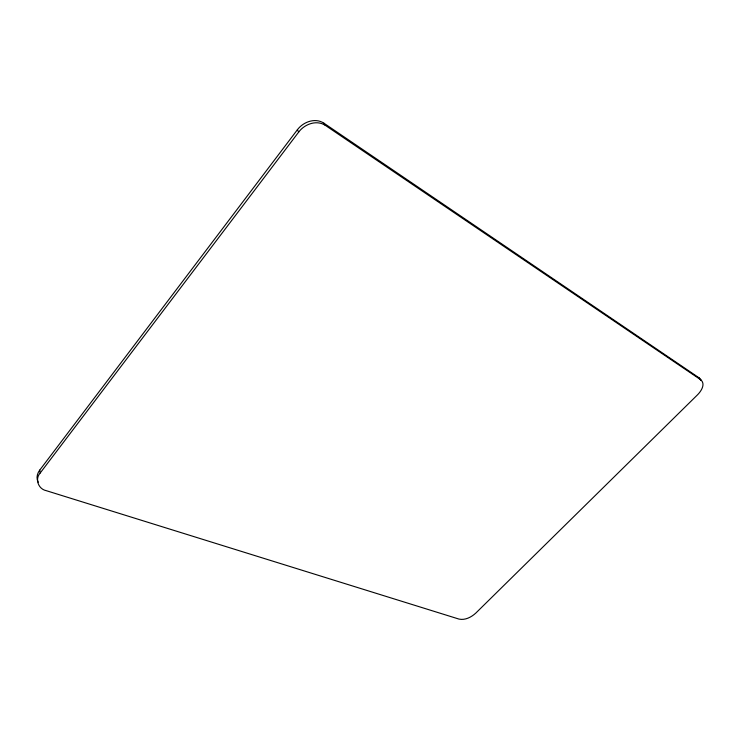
<?xml version="1.0" encoding="UTF-8"?>
<svg xmlns="http://www.w3.org/2000/svg" width="740" height="740" viewBox="0 0 740 740"><rect width="100%" height="100%" fill="white"/><g stroke="black" fill="none" stroke-linecap="round" stroke-linejoin="round"><path stroke-width="1.11" d="M700.965 380.443L699.096 377.835L323.843 123.145C315.092 117.438 303.132 121.924 297.341 129.824L39.729 470.113C37.102 473.471 36.001 478.355 38.221 482.202M40.219 472.98C34.641 478.993 38.332 489.094 46.222 490.657L458.976 619.084C465.146 620.453 471.408 617.141 475.839 613.053L697.385 394.947C701.011 391.414 705.793 384.264 700.928 379.916L325.295 125.338C316.517 119.621 304.538 124.135 298.72 132.044L40.219 472.98L39.729 470.113M699.096 377.835L700.928 379.916M323.843 123.145L325.295 125.338M297.341 129.824L298.72 132.044"/></g></svg>
